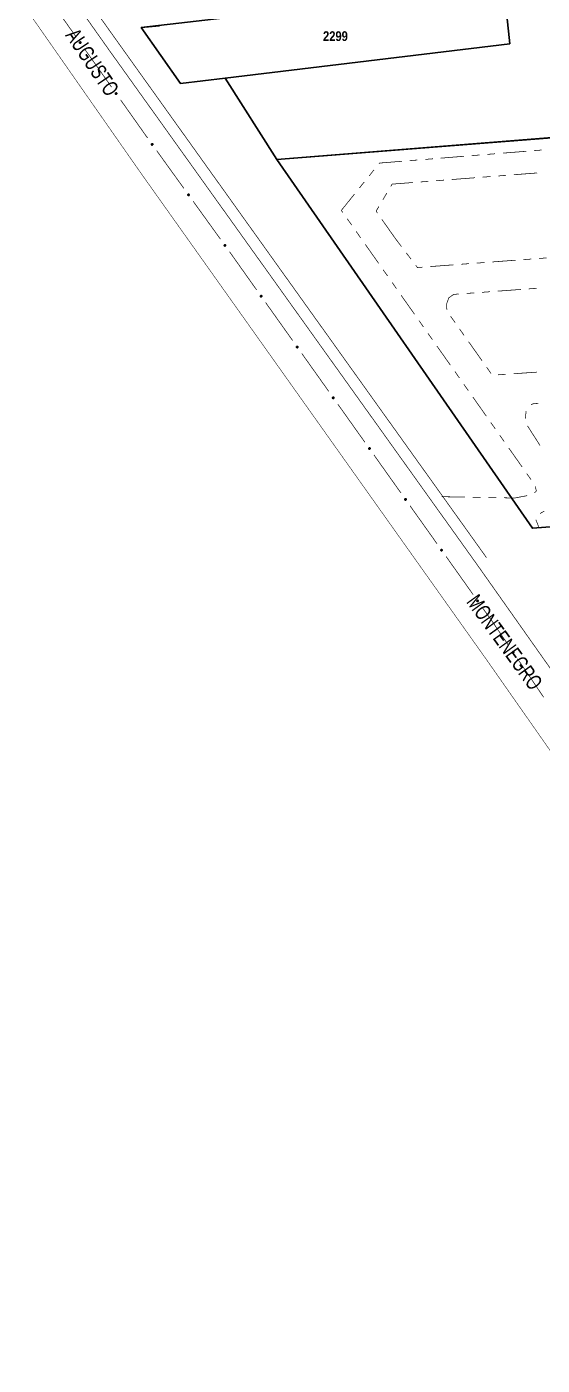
# Model space of a CAD drawing. Extents: x 204834 to 208707, y 4853033 to 4855981.
# Drawn here: x 205030.4 to 205162.7, y 4854319 to 4854662.8 of the extents above; entities that cross this region are included whole.
import ezdxf
from ezdxf.enums import TextEntityAlignment as Align

# ---------------------------------------------------------------- set-up
doc = ezdxf.new("R2010")
doc.units = 0
doc.header["$LTSCALE"] = 1.5
doc.header["$MEASUREMENT"] = 0
doc.linetypes.add('PHANTOMX2', pattern=[5, 2.5, -0.5, 0.5, -0.5, 0.5, -0.5])
doc.linetypes.add('TRACO_25', pattern=[8, 3, -1, 1, -1, 1, -1])
for name, color, linetype in [('CD-MALHA-LOTES', 40, 'CONTINUOUS'), ('LM-LIM-SETOR-FISCAL', 7, 'CONTINUOUS'), ('RU-QUADRAS', 6, 'CONTINUOUS'), ('SV-EIXO-ROD-ESTR', 7, 'CONTINUOUS'), ('SV-FX-DOM-EST', 20, 'CONTINUOUS'), ('SV-ROD-ESTADUAIS', 20, 'CONTINUOUS'), ('SV-RUA-NAO-PAV-S-GUIA-C-GUIA', 7, 'PHANTOMX2'), ('SV-TXT-ROD-EST', 20, 'CONTINUOUS'), ('Th_NmrPort', 7, 'CONTINUOUS')]:
    doc.layers.add(name, color=color, linetype=linetype)
doc.styles.add('ARIAL', font='ARIAL.TTF')
doc.styles.get("Standard").update_dxf_attribs({"font": 'swisscbo.ttf'})
doc.linetypes.add('Limite', pattern='A,20,-3,[130,ltypeshp.shx,S=6.35,R=0,X=0,Y=0],-3,20', length=46)

msp = doc.modelspace()

# ---------------------------------------------------------------- linework, layer by layer
at = {"layer": 'CD-MALHA-LOTES', "linetype": 'Continuous', "flags": 128}
for points in [[(205152.79, 4854673.06), (205154.38, 4854658.42)], [(205059.8, 4854662.58), (205064.46, 4854663.04)], [(205069.84, 4854648.26), (205059.8, 4854662.58)], [(205154.38, 4854658.42), (205081.29, 4854649.58)], [(205081.29, 4854649.58), (205069.84, 4854648.26)], [(205094.55, 4854628.75), (205081.29, 4854649.58)], [(205094.55, 4854628.75), (205371.77, 4854650.87)], [(205160.18, 4854534), (205094.55, 4854628.75)], [(205383.1, 4854550.83), (205160.18, 4854534)]]:
    msp.add_lwpolyline(points, dxfattribs=at)
at = {"layer": 'LM-LIM-SETOR-FISCAL', "linetype": 'Limite', "ltscale": 0.1, "const_width": 0.13, "flags": 128}
msp.add_lwpolyline([(208132.13, 4853213.19), (208114.89, 4853209.76), (208079.6, 4853197.34), (208051.55, 4853180.72), (208025.58, 4853147.48), (208008.96, 4853121.51), (207990.27, 4853095.54), (207977.18, 4853074.27), (207977.18, 4853074.27), (207977.25, 4853074.22), (207977.18, 4853074.27), (207956.1, 4853085.93), (207945.82, 4853090.68), (207936.07, 4853099.64), (207925.79, 4853113.08), (207912.87, 4853122.04), (207901.27, 4853129.42), (207885.99, 4853134.43), (207866.22, 4853130.48), (207857.06, 4853117.3), (207855.74, 4853109.65), (207854.29, 4853104.12), (207849.81, 4853098.58), (207843.48, 4853094.63), (207832.35, 4853091.47), (207826.81, 4853088.04), (207822.46, 4853090.02), (207820.49, 4853094.5), (207817.85, 4853098.72), (207811.26, 4853102.27), (207805.07, 4853103.59), (207799.14, 4853104.38), (207790.7, 4853104.38), (207787.01, 4853100.03), (207786.62, 4853093.31), (207788.2, 4853087.12), (207790.57, 4853079.61), (207790.97, 4853071.24), (207790.84, 4853064.52), (207788.33, 4853057.66), (207782.8, 4853050.28), (207778.71, 4853047.25), (207773.44, 4853045.67), (207762.04, 4853043.3), (207754.13, 4853041.45), (207747.15, 4853035.92), (207736.87, 4853033.41), (207724.88, 4853033.81), (207719.34, 4853036.97), (207718.29, 4853046.46), (207718.15, 4853057.73), (207718.02, 4853064.06), (207716.7, 4853070.78), (207713.41, 4853075.39), (207708.27, 4853076.71), (207703.66, 4853075.26), (207699.7, 4853071.57), (207695.82, 4853066.3), (207691.07, 4853063.26), (207679.08, 4853063.26), (207668.54, 4853066.43), (207663.92, 4853071.17), (207660.23, 4853076.31), (207656.54, 4853081.71), (207653.12, 4853086.99), (207651.8, 4853094.76), (207650.35, 4853101.35), (207645.47, 4853108.07), (207638.75, 4853112.42), (207633.48, 4853114.13), (207625.51, 4853116.05), (207616.55, 4853118.55), (207607.72, 4853121.45), (207599.15, 4853123.03), (207589.26, 4853124.48), (207579.64, 4853122.9), (207567.98, 4853122.5), (207563.63, 4853123.29), (207559.41, 4853125.53), (207549.66, 4853131.07), (207540.31, 4853134.1), (207534.9, 4853135.16), (207526.34, 4853135.42), (207517.37, 4853134.63), (207509.86, 4853132.26), (207501.03, 4853132.12), (207496.16, 4853134.1), (207489.44, 4853138.19), (207485.09, 4853140.95), (207483.24, 4853145.3), (207433.38, 4853135.75), (207434.67, 4853127.72), (207426.82, 4853124.81), (207415.73, 4853122.98), (207396.77, 4853120.95), (207392.49, 4853119.11), (207387.47, 4853118.39), (207381.3, 4853117.24), (207376.56, 4853116.38), (207369.1, 4853115.23), (207357.97, 4853112.75), (207344.5, 4853111.15), (207333.42, 4853111.36), (207328.77, 4853111.37), (207320.7, 4853109.57), (207319.42, 4853105.86), (207317.92, 4853104.36), (207313.42, 4853103), (207306.84, 4853102), (207303.18, 4853099.75), (207300.74, 4853099.94), (207297.24, 4853101.27), (207294.36, 4853102.41), (207290.13, 4853102.41), (207285.91, 4853101.58), (207283.75, 4853100.66), (207281.89, 4853098.7), (207278.14, 4853097.67), (207267.11, 4853095.09), (207250.59, 4853091.4), (207242.24, 4853089.87), (207232.02, 4853089.01), (207225.74, 4853087.76), (207218.42, 4853086.81), (207208.78, 4853084.88), (207201.06, 4853083.36), (207192.55, 4853081.52), (207188.75, 4853080.47), (207183.81, 4853079.34), (207181.54, 4853078.81), (207178.97, 4853078.21), (207175.42, 4853077.24), (207161.51, 4853073.61), (207134.62, 4853067.5), (207121.18, 4853063.43), (207109.77, 4853060.98), (207083.02, 4853055.24), (207071.92, 4853053.66), (207063.04, 4853052.2), (207057.57, 4853051.22), (207048.59, 4853049.32), (207041.5, 4853047.9), (207028.02, 4853045.07), (207018.95, 4853043.22), (207009.04, 4853041.02), (207007.25, 4853052.87), (207006.42, 4853057.28), (207004.98, 4853065.92), (207003.06, 4853076.97), (207001.71, 4853082.51), (207000.15, 4853089.03), (206998.25, 4853095.75), (206995.98, 4853101.99), (206993.74, 4853107.81), (206987.39, 4853105.57), (206977.81, 4853100.47), (206967.6, 4853097.61), (206962.59, 4853093.58), (206958.92, 4853089.46), (206955.6, 4853082.5), (206950.01, 4853078.17), (206943.28, 4853074.5), (206936.66, 4853071.45), (206932.61, 4853069.6), (206929.01, 4853068.36), (206924.61, 4853067.87), (206920.58, 4853068.19), (206915.12, 4853068.72), (206902.95, 4853070.8), (206891.38, 4853067.85), (206880.4, 4853065.73), (206872.64, 4853064.04), (206858.24, 4853060.22), (206847.8, 4853057.54), (206840.17, 4853055.43), (206828.46, 4853052.32), (206822.53, 4853050.63), (206811.52, 4853047.66), (206803.01, 4853045.24), (206783.97, 4853039.27), (206779.35, 4853035.22), (206768.83, 4853039.64), (206726.11, 4853063.48), (206713.2, 4853068.45), (206676.44, 4853090.31), (206672.42, 4853095.9), (206668.43, 4853097.71), (206665.78, 4853098.35), (206614.27, 4853094.76), (206560.2, 4853092.06), (206527.07, 4853088.1), (206526.63, 4853090.28), (206436.89, 4853085.62), (206403.59, 4853083.9), (206378.69, 4853082.54), (206306.59, 4853077.18), (206281.43, 4853073.09), (206250.76, 4853068.13), (206249.32, 4853067.81), (206241.73, 4853106.06), (206174.74, 4853099.25), (206115.25, 4853096.39), (206097.24, 4853093.29), (206088.22, 4853093.5), (206047.56, 4853092.24), (205987.11, 4853086.63), (205973.22, 4853086.23), (205954.27, 4853084.91), (205875.14, 4853081.42), (205864.61, 4853080.53), (205796.33, 4853076.78), (205791.35, 4853076.88), (205760.46, 4853075.4), (205708.12, 4853073.2), (205697.96, 4853072.98), (205694.02, 4853072.84), (205648.48, 4853073.83), (205657.67, 4853139.89), (205663.09, 4853176.52), (205673.5, 4853240.08), (205679.81, 4853273), (205682.39, 4853291.1), (205686.45, 4853319.25), (205690.23, 4853344.16), (205693.06, 4853366.18), (205695.8, 4853385.06), (205698.77, 4853405.47), (205701.84, 4853427.15), (205703.38, 4853440.04), (205705.6, 4853461.25), (205707.13, 4853485.05), (205708.09, 4853504.93), (205707.25, 4853529.87), (205706.63, 4853547.82), (205704.33, 4853573.07), (205701.82, 4853593.22), (205697.65, 4853618.26), (205692.43, 4853645.81), (205685.96, 4853670.23), (205679.7, 4853691.73), (205670, 4853719.35), (205658.78, 4853745.51), (205610.54, 4853829.65), (205562.78, 4853902.04), (205476.94, 4854024.43), (205418.69, 4854109.18), (205356.81, 4854200.14), (205285.27, 4854304.56), (205232.63, 4854379.82), (205148.32, 4854500.33), (205059.6, 4854625.34), (204995.99, 4854716.47), (204934.98, 4854801.22), (204887.55, 4854871.19), (204871.08, 4854893.76), (204835.64, 4854946.28), (204834.25, 4854948.2), (204845.64, 4854959.83), (204876.75, 4854964.71), (204914.35, 4854970.84), (204996.87, 4854983.31), (205090.66, 4854997.71), (205105.98, 4854999.94), (205187.94, 4855012.05), (205245.94, 4855021.11), (205272.68, 4855025.85), (205289.82, 4855028.52), (205353.63, 4855038.1), (205379.87, 4855044.32), (205380.17, 4855053.59), (205399.55, 4855054.95), (205426.54, 4855056.03), (205437.99, 4855056.62), (205499.63, 4855060.67), (205539.31, 4855063.19), (205567.09, 4855064.98), (205582.41, 4855066.09), (205635.91, 4855070), (205692.95, 4855073.42), (205739.37, 4855076.32), (205755.85, 4855076.88), (205779.09, 4855078.91), (205796.39, 4855080.33), (205832.27, 4855082.2), (205855.36, 4855083.58), (205884.96, 4855084.97), (205904.85, 4855085.43), (205945.85, 4855088.06), (205975.45, 4855089.94), (205990.04, 4855090.61), (206010.45, 4855091.62), (206021.42, 4855091.93), (206022.38, 4855094.63), (206023.19, 4855099.07), (206023.73, 4855105.32), (206023.73, 4855114.57), (206023.61, 4855122.77), (206023.73, 4855128.91), (206023.31, 4855148.74), (206059.09, 4855155.08), (206090.43, 4855139.24), (206138.56, 4855111.07), (206178.75, 4855088.19), (206206.79, 4855072.52), (206222.46, 4855062.86), (206230.38, 4855057.64), (206237.19, 4855052.51), (206245.02, 4855046.96), (206277.61, 4855028.92), (206315.11, 4855009.06), (206322.43, 4855004.94), (206334.61, 4854998.15), (206344.05, 4854991.94), (206370.01, 4854978.16), (206377.13, 4854974.52), (206383.62, 4854970.88), (206391.86, 4854965.97), (206400.96, 4854960.99), (206409.67, 4854956.24), (206418.06, 4854951.81), (206428.03, 4854946.58), (206436.74, 4854941.99), (206446.39, 4854936.45), (206454.94, 4854931.86), (206463.33, 4854927.27), (206473.94, 4854921.41), (206483.44, 4854916.66), (206493.49, 4854911.28), (206502.2, 4854906.53), (206509.16, 4854902.73), (206517.55, 4854899.17), (206528.48, 4854896), (206549.69, 4854889.67), (206564.41, 4854883.97), (206567.2, 4854879.08), (206570.83, 4854883.26), (206576.05, 4854891.17), (206582.86, 4854902.57), (206588.24, 4854910.17), (206594.1, 4854919.67), (206601.38, 4854929.09), (206611.99, 4854937.95), (206625.76, 4854949.98), (206640.32, 4854965.18), (206646.34, 4854973.73), (206650.93, 4854980.7), (206656.31, 4854989.4), (206659.8, 4854993.84), (206666.37, 4855000.56), (206674.91, 4855008.32), (206682.51, 4855016.24), (206687.1, 4855021.3), (206689.8, 4855026.21), (206695.97, 4855035.87), (206702.46, 4855046.95), (206709.74, 4855060.01), (206715.44, 4855068.88), (206721.77, 4855075.21), (206727.79, 4855082.65), (206732.22, 4855088.66), (206736.5, 4855097.05), (206739.58, 4855106.79), (206740.85, 4855116.29), (206741.17, 4855125.63), (206741.64, 4855134.02), (206741.17, 4855142.09), (206742.12, 4855150.72), (206742.75, 4855160.06), (206742.43, 4855173.36), (206743.07, 4855183.81), (206745.76, 4855192.36), (206748.45, 4855197.74), (206758.11, 4855205.5), (206768.24, 4855208.82), (206775.2, 4855210.56), (206778.84, 4855212.3), (206783.44, 4855216.26), (206786.6, 4855221.64), (206789.29, 4855225.29), (206792.14, 4855229.4), (206795.63, 4855232.73), (206801.01, 4855234.47), (206808.45, 4855236.21), (206816.52, 4855237.63), (206822.22, 4855240.17), (206827.6, 4855242.54), (206831.4, 4855244.28), (206836.63, 4855244.44), (206839.95, 4855243.97), (206842.19, 4855243.65), (206845.62, 4855240.46), (206849.62, 4855235.99), (206854.58, 4855232.12), (206859.64, 4855229.78), (206864.76, 4855227.39), (206870.2, 4855225.04), (206874.73, 4855222.3), (206878.92, 4855219.29), (206882.98, 4855215.83), (206887.98, 4855212.7), (206893.95, 4855209.85), (206900.29, 4855207.85), (206907.15, 4855206.19), (206913.73, 4855205.04), (206920.81, 4855203.6), (206927.56, 4855201.94), (206933.6, 4855200.48), (206939.89, 4855199.17), (206945.67, 4855197.5), (206951.88, 4855196.77), (206955.65, 4855197.17), (206957.31, 4855197.34), (206961.86, 4855199.66), (206966.53, 4855198.43), (206972.05, 4855197.76), (206977.41, 4855196.39), (206983.23, 4855195.87), (206988.52, 4855195.58), (206994.38, 4855194.99), (206999.44, 4855194.4), (207005.61, 4855193.62), (207012.36, 4855193.6), (207017.57, 4855195.37), (207023.03, 4855199.41), (207027.73, 4855202.05), (207032.27, 4855204.91), (207036.83, 4855207.98), (207041.71, 4855210.66), (207047.65, 4855212.46), (207053.63, 4855214.05), (207060.03, 4855216.42), (207065.62, 4855219.18), (207071.3, 4855222.28), (207076, 4855226.44), (207079.82, 4855231.03), (207081.1, 4855236.76), (207082.6, 4855241.31), (207088.02, 4855243.94), (207090.58, 4855249.59), (207089.81, 4855256.18), (207088.3, 4855261.39), (207091.68, 4855264.78), (207096.44, 4855266.15), (207101.11, 4855269.63), (207105.02, 4855274.18), (207109.74, 4855275.56), (207115.56, 4855275.11), (207120.83, 4855274.22), (207125.84, 4855273.37), (207131.74, 4855271.63), (207137.13, 4855270.1), (207140.28, 4855270.08), (207149.52, 4855272.92), (207159.75, 4855279.15), (207168.21, 4855287.16), (207178.44, 4855293.84), (207190.46, 4855299.18), (207198.91, 4855306.29), (207210.48, 4855312.52), (207226.05, 4855320.31), (207238.96, 4855331.88), (207248.75, 4855350.57), (207250.97, 4855379.94), (207256.76, 4855404.86), (207263.43, 4855423.99), (207271.89, 4855446.69), (207282.57, 4855472.94), (207294.81, 4855494.97), (207326.84, 4855524.34), (207365.56, 4855558.16), (207387.07, 4855586.87), (207407.16, 4855615.16), (207422.96, 4855638.92), (207434.53, 4855666.07), (207438.09, 4855689.65), (207436.31, 4855734.15), (207437.65, 4855776.65), (207435.87, 4855804.68), (207437.2, 4855838.5), (207442.99, 4855862.09), (207450.11, 4855888.79), (207460.34, 4855908.81), (207484.89, 4855935.84), (207514.89, 4855951.47), (207555.87, 4855955.7), (207618.39, 4855944.29), (207657.68, 4855935.84), (207679.23, 4855930.77), (207701.08, 4855927.5), (207727.34, 4855933.29), (207757.59, 4855943.08), (207797.2, 4855948.42), (207840.36, 4855943.52), (207880.86, 4855931.06), (207908.47, 4855922.08), (207928.08, 4855916.75), (207978.98, 4855907.33), (207988.92, 4855905.77), (208022.36, 4855902.14), (208058.85, 4855901.25), (208090, 4855903.03), (208114.96, 4855908.68), (208130.68, 4855913.81), (208161.85, 4855928.41), (208188.89, 4855948.62), (208218.29, 4855981.06), (208246.45, 4855971.34), (208278.32, 4855947.49), (208315.9, 4855902.87), (208367.57, 4855812.45), (208407.49, 4855740.82), (208443.9, 4855682.11), (208501.44, 4855564.09), (208520.23, 4855513.59), (208554.28, 4855420.83), (208582.46, 4855346.85), (208608.3, 4855254.08), (208634.13, 4855164.83), (208662.31, 4855069.71), (208689.32, 4854981.64), (208696.37, 4854928.8), (208702.51, 4854871.1), (208702.64, 4854844.17), (208698.6, 4854815.34), (208685.17, 4854772.09), (208669.12, 4854736.78), (208666.53, 4854731.08), (208618.81, 4854675.16), (208569.26, 4854639.06), (208558.41, 4854631.16), (208530.44, 4854622.7), (208494.29, 4854611.78), (208442.09, 4854593.13), (208386.91, 4854561.82), (208367.53, 4854543.92), (208320.55, 4854507.76), (208301.91, 4854481.66), (208287, 4854448.85), (208272.08, 4854390.69), (208264.63, 4854342.97), (208264.41, 4854341.07), (208259.41, 4854296.74), (208259.41, 4854241.19), (208259.41, 4854191.98), (208256.43, 4854122.63), (208248.97, 4854065.96), (208232.56, 4854015.63), (208216.16, 4853966.42), (208198.26, 4853911.24), (208184.84, 4853872.46), (208177.39, 4853828.47), (208173.66, 4853792.31), (208166.95, 4853749.8), (208162.4, 4853719.3), (208164.42, 4853685.56), (208172.06, 4853630.34), (208197.55, 4853545.38), (208223.89, 4853510.55), (208245.13, 4853460.42), (208259.57, 4853406.68), (208260.42, 4853403.5), (208260.52, 4853398.64), (208261.27, 4853362.72), (208252.77, 4853293.05), (208222.19, 4853252.27), (208166.97, 4853226.79)], close=True, dxfattribs=at)
at = {"layer": 'RU-QUADRAS', "linetype": 'Continuous'}
msp.add_lwpolyline([(205346.53, 4854246.15), (205280.22, 4854363.61, 0.007344), (205177.7, 4854509.57), (205175.67, 4854533.79), (205408.99, 4854550.53), (205400.61, 4854652.83), (205094.55, 4854628.75), (205081.29, 4854649.58), (205069.84, 4854648.26), (205059.8, 4854662.58), (205322.79, 4854693.02), (205386.4, 4854699.58), (205386.47, 4854696.6), (205391.55, 4854697.28), (205391.22, 4854776.14), (205796.08, 4854803.23), (206032.08, 4854817.08)], format="xyb", dxfattribs=at)
msp.add_lwpolyline([(205094.55, 4854628.75), (205371.77, 4854650.87), (205383.1, 4854550.83), (205160.18, 4854534), (205094.55, 4854628.75)], close=True, dxfattribs=at)
at = {"layer": 'SV-EIXO-ROD-ESTR', "const_width": 0.18}
for points in [[(205042.94, 4854660.37), (205036.02, 4854670.17)], [(205052.17, 4854647.3), (205045.25, 4854657.1)], [(205061.1, 4854634.66), (205054.48, 4854644.03)], [(205061.41, 4854634.23), (205061.1, 4854634.66)], [(205070.75, 4854621.25), (205063.74, 4854630.99)], [(205080.1, 4854608.26), (205073.09, 4854618)], [(205089.38, 4854595.23), (205082.44, 4854605.02)], [(205098.65, 4854582.18), (205091.7, 4854591.97)], [(205107.91, 4854569.14), (205100.96, 4854578.92)], [(205117.17, 4854556.09), (205110.22, 4854565.88)], [(205126.43, 4854543.05), (205119.49, 4854552.83)], [(205135.7, 4854530), (205128.75, 4854539.78)], [(205144.96, 4854516.95), (205138.01, 4854526.74)], [(205149.98, 4854509.88), (205147.27, 4854513.69)], [(205150.16, 4854509.61), (205149.98, 4854509.88)], [(205154.09, 4854503.82), (205150.16, 4854509.61)], [(205163.06, 4854490.57), (205156.33, 4854500.5)]]:
    msp.add_lwpolyline(points, dxfattribs=at)
at = {"layer": 'SV-EIXO-ROD-ESTR'}
for points in [[(205044.09, 4854658.56), (205044.04, 4854658.56), (205044, 4854658.58), (205043.97, 4854658.6), (205043.95, 4854658.63), (205043.93, 4854658.66), (205043.92, 4854658.7), (205043.92, 4854658.74), (205043.92, 4854658.79), (205043.94, 4854658.82), (205043.97, 4854658.85), (205043.99, 4854658.88), (205044.02, 4854658.89), (205044.06, 4854658.91), (205044.1, 4854658.91), (205044.15, 4854658.9), (205044.19, 4854658.88), (205044.22, 4854658.86), (205044.24, 4854658.83), (205044.26, 4854658.8), (205044.27, 4854658.77), (205044.27, 4854658.73), (205044.26, 4854658.68), (205044.25, 4854658.64), (205044.22, 4854658.61), (205044.2, 4854658.59), (205044.17, 4854658.57), (205044.13, 4854658.56), (205044.09, 4854658.56)], [(205053.32, 4854645.49), (205053.27, 4854645.49), (205053.23, 4854645.51), (205053.2, 4854645.53), (205053.18, 4854645.56), (205053.16, 4854645.59), (205053.15, 4854645.63), (205053.15, 4854645.67), (205053.15, 4854645.72), (205053.17, 4854645.76), (205053.2, 4854645.79), (205053.22, 4854645.81), (205053.25, 4854645.83), (205053.29, 4854645.84), (205053.33, 4854645.84), (205053.38, 4854645.83), (205053.42, 4854645.82), (205053.45, 4854645.79), (205053.47, 4854645.76), (205053.49, 4854645.73), (205053.5, 4854645.7), (205053.5, 4854645.66), (205053.49, 4854645.61), (205053.48, 4854645.57), (205053.45, 4854645.54), (205053.43, 4854645.52), (205053.4, 4854645.5), (205053.36, 4854645.49), (205053.32, 4854645.49)], [(205062.57, 4854632.43), (205062.52, 4854632.44), (205062.48, 4854632.45), (205062.45, 4854632.48), (205062.43, 4854632.5), (205062.41, 4854632.53), (205062.4, 4854632.57), (205062.4, 4854632.61), (205062.4, 4854632.66), (205062.42, 4854632.7), (205062.44, 4854632.73), (205062.47, 4854632.75), (205062.5, 4854632.77), (205062.54, 4854632.78), (205062.58, 4854632.78), (205062.63, 4854632.78), (205062.67, 4854632.76), (205062.69, 4854632.74), (205062.72, 4854632.71), (205062.74, 4854632.68), (205062.75, 4854632.64), (205062.75, 4854632.6), (205062.74, 4854632.55), (205062.73, 4854632.52), (205062.7, 4854632.49), (205062.68, 4854632.46), (205062.65, 4854632.45), (205062.61, 4854632.43), (205062.57, 4854632.43)], [(205071.92, 4854619.45), (205071.87, 4854619.45), (205071.83, 4854619.47), (205071.8, 4854619.49), (205071.78, 4854619.52), (205071.76, 4854619.55), (205071.75, 4854619.58), (205071.74, 4854619.63), (205071.75, 4854619.67), (205071.77, 4854619.71), (205071.79, 4854619.74), (205071.82, 4854619.77), (205071.85, 4854619.78), (205071.88, 4854619.8), (205071.93, 4854619.8), (205071.97, 4854619.79), (205072.01, 4854619.78), (205072.04, 4854619.75), (205072.07, 4854619.72), (205072.08, 4854619.69), (205072.09, 4854619.66), (205072.1, 4854619.62), (205072.09, 4854619.57), (205072.07, 4854619.53), (205072.05, 4854619.5), (205072.02, 4854619.48), (205071.99, 4854619.46), (205071.96, 4854619.45), (205071.92, 4854619.45)], [(205081.27, 4854606.46), (205081.22, 4854606.47), (205081.18, 4854606.48), (205081.15, 4854606.51), (205081.13, 4854606.53), (205081.11, 4854606.56), (205081.1, 4854606.6), (205081.09, 4854606.64), (205081.1, 4854606.69), (205081.12, 4854606.73), (205081.14, 4854606.76), (205081.17, 4854606.78), (205081.2, 4854606.8), (205081.23, 4854606.81), (205081.27, 4854606.81), (205081.32, 4854606.81), (205081.36, 4854606.79), (205081.39, 4854606.77), (205081.41, 4854606.74), (205081.43, 4854606.71), (205081.44, 4854606.68), (205081.45, 4854606.63), (205081.44, 4854606.59), (205081.42, 4854606.55), (205081.4, 4854606.52), (205081.37, 4854606.5), (205081.34, 4854606.48), (205081.31, 4854606.46), (205081.27, 4854606.46)], [(205090.53, 4854593.42), (205090.49, 4854593.43), (205090.45, 4854593.44), (205090.42, 4854593.47), (205090.4, 4854593.49), (205090.38, 4854593.52), (205090.37, 4854593.56), (205090.36, 4854593.6), (205090.37, 4854593.65), (205090.39, 4854593.69), (205090.41, 4854593.72), (205090.44, 4854593.74), (205090.47, 4854593.76), (205090.5, 4854593.77), (205090.54, 4854593.77), (205090.59, 4854593.76), (205090.63, 4854593.75), (205090.66, 4854593.73), (205090.68, 4854593.7), (205090.7, 4854593.67), (205090.71, 4854593.63), (205090.72, 4854593.59), (205090.71, 4854593.54), (205090.69, 4854593.5), (205090.67, 4854593.48), (205090.64, 4854593.45), (205090.61, 4854593.43), (205090.58, 4854593.42), (205090.53, 4854593.42)], [(205099.8, 4854580.37), (205099.75, 4854580.38), (205099.71, 4854580.4), (205099.68, 4854580.42), (205099.66, 4854580.45), (205099.64, 4854580.48), (205099.63, 4854580.51), (205099.62, 4854580.55), (205099.63, 4854580.6), (205099.65, 4854580.64), (205099.67, 4854580.67), (205099.7, 4854580.7), (205099.73, 4854580.71), (205099.77, 4854580.72), (205099.81, 4854580.73), (205099.86, 4854580.72), (205099.9, 4854580.7), (205099.92, 4854580.68), (205099.95, 4854580.65), (205099.96, 4854580.62), (205099.98, 4854580.59), (205099.98, 4854580.54), (205099.97, 4854580.5), (205099.95, 4854580.46), (205099.93, 4854580.43), (205099.9, 4854580.41), (205099.87, 4854580.39), (205099.84, 4854580.38), (205099.8, 4854580.37)], [(205109.06, 4854567.33), (205109.01, 4854567.33), (205108.97, 4854567.35), (205108.94, 4854567.37), (205108.92, 4854567.4), (205108.9, 4854567.43), (205108.89, 4854567.47), (205108.89, 4854567.51), (205108.89, 4854567.56), (205108.91, 4854567.6), (205108.94, 4854567.63), (205108.96, 4854567.65), (205108.99, 4854567.67), (205109.03, 4854567.68), (205109.07, 4854567.68), (205109.12, 4854567.67), (205109.16, 4854567.66), (205109.19, 4854567.63), (205109.21, 4854567.61), (205109.23, 4854567.57), (205109.24, 4854567.54), (205109.24, 4854567.5), (205109.23, 4854567.45), (205109.22, 4854567.41), (205109.19, 4854567.38), (205109.17, 4854567.36), (205109.14, 4854567.34), (205109.1, 4854567.33), (205109.06, 4854567.33)], [(205118.32, 4854554.28), (205118.27, 4854554.29), (205118.23, 4854554.3), (205118.2, 4854554.33), (205118.18, 4854554.35), (205118.17, 4854554.39), (205118.15, 4854554.42), (205118.15, 4854554.46), (205118.16, 4854554.51), (205118.18, 4854554.55), (205118.2, 4854554.58), (205118.22, 4854554.6), (205118.25, 4854554.62), (205118.29, 4854554.63), (205118.33, 4854554.63), (205118.38, 4854554.63), (205118.42, 4854554.61), (205118.45, 4854554.59), (205118.47, 4854554.56), (205118.49, 4854554.53), (205118.5, 4854554.49), (205118.5, 4854554.45), (205118.5, 4854554.4), (205118.48, 4854554.36), (205118.46, 4854554.34), (205118.43, 4854554.31), (205118.4, 4854554.3), (205118.36, 4854554.28), (205118.32, 4854554.28)], [(205127.58, 4854541.23), (205127.54, 4854541.24), (205127.5, 4854541.26), (205127.47, 4854541.28), (205127.45, 4854541.31), (205127.43, 4854541.34), (205127.42, 4854541.37), (205127.41, 4854541.41), (205127.42, 4854541.46), (205127.44, 4854541.5), (205127.46, 4854541.53), (205127.49, 4854541.56), (205127.52, 4854541.57), (205127.55, 4854541.58), (205127.6, 4854541.59), (205127.64, 4854541.58), (205127.68, 4854541.56), (205127.71, 4854541.54), (205127.73, 4854541.51), (205127.75, 4854541.48), (205127.76, 4854541.45), (205127.77, 4854541.41), (205127.76, 4854541.36), (205127.74, 4854541.32), (205127.72, 4854541.29), (205127.69, 4854541.27), (205127.66, 4854541.25), (205127.63, 4854541.24), (205127.58, 4854541.23)], [(205136.85, 4854528.19), (205136.8, 4854528.2), (205136.76, 4854528.21), (205136.73, 4854528.24), (205136.71, 4854528.26), (205136.69, 4854528.29), (205136.68, 4854528.33), (205136.67, 4854528.37), (205136.68, 4854528.42), (205136.7, 4854528.46), (205136.72, 4854528.49), (205136.75, 4854528.51), (205136.78, 4854528.53), (205136.82, 4854528.54), (205136.86, 4854528.54), (205136.91, 4854528.53), (205136.95, 4854528.52), (205136.97, 4854528.49), (205137, 4854528.47), (205137.01, 4854528.43), (205137.03, 4854528.4), (205137.03, 4854528.36), (205137.02, 4854528.31), (205137, 4854528.27), (205136.98, 4854528.24), (205136.95, 4854528.22), (205136.92, 4854528.2), (205136.89, 4854528.19), (205136.85, 4854528.19)], [(205146.11, 4854515.14), (205146.06, 4854515.15), (205146.02, 4854515.17), (205145.99, 4854515.19), (205145.97, 4854515.22), (205145.95, 4854515.25), (205145.94, 4854515.28), (205145.94, 4854515.32), (205145.94, 4854515.37), (205145.96, 4854515.41), (205145.99, 4854515.44), (205146.01, 4854515.46), (205146.04, 4854515.48), (205146.08, 4854515.49), (205146.12, 4854515.5), (205146.17, 4854515.49), (205146.21, 4854515.47), (205146.24, 4854515.45), (205146.26, 4854515.42), (205146.28, 4854515.39), (205146.29, 4854515.35), (205146.29, 4854515.31), (205146.28, 4854515.26), (205146.27, 4854515.23), (205146.24, 4854515.2), (205146.22, 4854515.18), (205146.19, 4854515.16), (205146.15, 4854515.14), (205146.11, 4854515.14)], [(205155.2, 4854501.98), (205155.15, 4854501.99), (205155.11, 4854502), (205155.08, 4854502.03), (205155.06, 4854502.06), (205155.05, 4854502.09), (205155.03, 4854502.12), (205155.03, 4854502.16), (205155.04, 4854502.21), (205155.06, 4854502.25), (205155.08, 4854502.28), (205155.11, 4854502.3), (205155.14, 4854502.32), (205155.18, 4854502.33), (205155.22, 4854502.33), (205155.27, 4854502.32), (205155.3, 4854502.31), (205155.33, 4854502.28), (205155.35, 4854502.25), (205155.37, 4854502.22), (205155.38, 4854502.19), (205155.39, 4854502.15), (205155.38, 4854502.1), (205155.36, 4854502.06), (205155.34, 4854502.03), (205155.31, 4854502.01), (205155.28, 4854501.99), (205155.24, 4854501.98), (205155.2, 4854501.98)]]:
    msp.add_lwpolyline(points, close=True, dxfattribs=at)
for points in [[(205044.13, 4854658.56), (205043.92, 4854658.79)], [(205044.11, 4854658.56), (205043.92, 4854658.76)], [(205044.09, 4854658.56), (205043.92, 4854658.74)], [(205044.06, 4854658.56), (205043.92, 4854658.71)], [(205044.04, 4854658.56), (205043.92, 4854658.7)], [(205044.02, 4854658.57), (205043.93, 4854658.67)], [(205044, 4854658.58), (205043.93, 4854658.66)], [(205044.17, 4854658.57), (205043.94, 4854658.82)], [(205044.15, 4854658.57), (205043.94, 4854658.8)], [(205044.18, 4854658.58), (205043.96, 4854658.83)], [(205044.2, 4854658.59), (205043.97, 4854658.85)], [(205044.21, 4854658.6), (205043.98, 4854658.87)], [(205044.22, 4854658.61), (205043.99, 4854658.88)], [(205044.23, 4854658.63), (205044.01, 4854658.88)], [(205044.25, 4854658.64), (205044.02, 4854658.89)], [(205044.25, 4854658.66), (205044.04, 4854658.9)], [(205044.26, 4854658.68), (205044.06, 4854658.91)], [(205044.26, 4854658.7), (205044.08, 4854658.91)], [(205044.27, 4854658.73), (205044.1, 4854658.91)], [(205044.26, 4854658.75), (205044.13, 4854658.9)], [(205044.27, 4854658.77), (205044.15, 4854658.9)], [(205044.26, 4854658.79), (205044.17, 4854658.89)], [(205044.26, 4854658.8), (205044.19, 4854658.88)], [(205053.36, 4854645.49), (205053.15, 4854645.72)], [(205053.34, 4854645.49), (205053.15, 4854645.69)], [(205053.32, 4854645.49), (205053.15, 4854645.67)], [(205053.29, 4854645.49), (205053.15, 4854645.64)], [(205053.27, 4854645.49), (205053.15, 4854645.63)], [(205053.25, 4854645.5), (205053.16, 4854645.6)], [(205053.23, 4854645.51), (205053.16, 4854645.59)], [(205053.4, 4854645.5), (205053.17, 4854645.76)], [(205053.38, 4854645.5), (205053.17, 4854645.73)], [(205053.41, 4854645.51), (205053.19, 4854645.77)], [(205053.43, 4854645.52), (205053.2, 4854645.79)], [(205053.44, 4854645.53), (205053.21, 4854645.8)], [(205053.45, 4854645.54), (205053.22, 4854645.81)], [(205053.46, 4854645.56), (205053.24, 4854645.82)], [(205053.48, 4854645.57), (205053.25, 4854645.83)], [(205053.48, 4854645.59), (205053.27, 4854645.83)], [(205053.49, 4854645.61), (205053.29, 4854645.84)], [(205053.49, 4854645.64), (205053.31, 4854645.84)], [(205053.5, 4854645.66), (205053.33, 4854645.84)], [(205053.49, 4854645.68), (205053.36, 4854645.83)], [(205053.5, 4854645.7), (205053.38, 4854645.83)], [(205053.49, 4854645.72), (205053.4, 4854645.82)], [(205053.49, 4854645.73), (205053.42, 4854645.82)], [(205062.61, 4854632.43), (205062.4, 4854632.66)], [(205062.59, 4854632.43), (205062.4, 4854632.63)], [(205062.57, 4854632.43), (205062.4, 4854632.61)], [(205062.54, 4854632.44), (205062.4, 4854632.58)], [(205062.52, 4854632.44), (205062.4, 4854632.57)], [(205062.63, 4854632.44), (205062.41, 4854632.67)], [(205062.5, 4854632.45), (205062.41, 4854632.54)], [(205062.48, 4854632.45), (205062.41, 4854632.53)], [(205062.65, 4854632.45), (205062.42, 4854632.7)], [(205062.66, 4854632.46), (205062.43, 4854632.71)], [(205062.68, 4854632.46), (205062.44, 4854632.73)], [(205062.69, 4854632.48), (205062.46, 4854632.74)], [(205062.7, 4854632.49), (205062.47, 4854632.75)], [(205062.71, 4854632.5), (205062.49, 4854632.76)], [(205062.73, 4854632.52), (205062.5, 4854632.77)], [(205062.73, 4854632.54), (205062.52, 4854632.77)], [(205062.74, 4854632.55), (205062.54, 4854632.78)], [(205062.74, 4854632.58), (205062.56, 4854632.78)], [(205062.75, 4854632.6), (205062.58, 4854632.78)], [(205062.74, 4854632.63), (205062.61, 4854632.77)], [(205062.75, 4854632.64), (205062.63, 4854632.78)], [(205062.74, 4854632.66), (205062.65, 4854632.76)], [(205062.74, 4854632.68), (205062.67, 4854632.76)], [(205071.92, 4854619.45), (205071.74, 4854619.63)], [(205071.96, 4854619.45), (205071.75, 4854619.67)], [(205071.94, 4854619.45), (205071.75, 4854619.65)], [(205071.89, 4854619.45), (205071.75, 4854619.6)], [(205071.87, 4854619.45), (205071.75, 4854619.58)], [(205071.97, 4854619.46), (205071.76, 4854619.69)], [(205071.85, 4854619.46), (205071.76, 4854619.56)], [(205071.83, 4854619.47), (205071.76, 4854619.55)], [(205071.99, 4854619.46), (205071.77, 4854619.71)], [(205072.01, 4854619.47), (205071.78, 4854619.72)], [(205072.02, 4854619.48), (205071.79, 4854619.74)], [(205072.04, 4854619.49), (205071.81, 4854619.76)], [(205072.05, 4854619.5), (205071.82, 4854619.77)], [(205072.06, 4854619.52), (205071.84, 4854619.77)], [(205072.07, 4854619.53), (205071.85, 4854619.78)], [(205072.08, 4854619.55), (205071.87, 4854619.79)], [(205072.09, 4854619.57), (205071.88, 4854619.8)], [(205072.09, 4854619.6), (205071.91, 4854619.8)], [(205072.1, 4854619.62), (205071.93, 4854619.8)], [(205072.09, 4854619.64), (205071.96, 4854619.79)], [(205072.09, 4854619.66), (205071.97, 4854619.79)], [(205072.09, 4854619.68), (205072, 4854619.78)], [(205072.08, 4854619.69), (205072.01, 4854619.78)], [(205081.27, 4854606.46), (205081.09, 4854606.64)], [(205081.31, 4854606.46), (205081.1, 4854606.69)], [(205081.29, 4854606.46), (205081.1, 4854606.66)], [(205081.24, 4854606.47), (205081.1, 4854606.61)], [(205081.22, 4854606.47), (205081.1, 4854606.6)], [(205081.32, 4854606.47), (205081.11, 4854606.7)], [(205081.19, 4854606.48), (205081.11, 4854606.58)], [(205081.18, 4854606.48), (205081.11, 4854606.56)], [(205081.34, 4854606.48), (205081.12, 4854606.73)], [(205081.36, 4854606.49), (205081.13, 4854606.74)], [(205081.37, 4854606.5), (205081.14, 4854606.76)], [(205081.39, 4854606.51), (205081.16, 4854606.77)], [(205081.4, 4854606.52), (205081.17, 4854606.78)], [(205081.41, 4854606.53), (205081.18, 4854606.79)], [(205081.42, 4854606.55), (205081.2, 4854606.8)], [(205081.43, 4854606.57), (205081.22, 4854606.8)], [(205081.44, 4854606.59), (205081.23, 4854606.81)], [(205081.44, 4854606.61), (205081.26, 4854606.81)], [(205081.45, 4854606.63), (205081.27, 4854606.81)], [(205081.44, 4854606.66), (205081.3, 4854606.8)], [(205081.44, 4854606.68), (205081.32, 4854606.81)], [(205081.43, 4854606.7), (205081.35, 4854606.79)], [(205081.43, 4854606.71), (205081.36, 4854606.79)], [(205090.53, 4854593.42), (205090.36, 4854593.6)], [(205090.58, 4854593.42), (205090.37, 4854593.65)], [(205090.56, 4854593.42), (205090.37, 4854593.62)], [(205090.51, 4854593.42), (205090.37, 4854593.57)], [(205090.49, 4854593.43), (205090.37, 4854593.56)], [(205090.59, 4854593.43), (205090.38, 4854593.66)], [(205090.46, 4854593.44), (205090.38, 4854593.53)], [(205090.45, 4854593.44), (205090.38, 4854593.52)], [(205090.61, 4854593.43), (205090.39, 4854593.69)], [(205090.62, 4854593.45), (205090.4, 4854593.7)], [(205090.64, 4854593.45), (205090.41, 4854593.72)], [(205090.65, 4854593.47), (205090.43, 4854593.73)], [(205090.67, 4854593.48), (205090.44, 4854593.74)], [(205090.68, 4854593.49), (205090.45, 4854593.75)], [(205090.69, 4854593.5), (205090.47, 4854593.76)], [(205090.7, 4854593.53), (205090.49, 4854593.76)], [(205090.71, 4854593.54), (205090.5, 4854593.77)], [(205090.71, 4854593.57), (205090.53, 4854593.77)], [(205090.72, 4854593.59), (205090.54, 4854593.77)], [(205090.71, 4854593.61), (205090.57, 4854593.76)], [(205090.71, 4854593.63), (205090.59, 4854593.76)], [(205090.7, 4854593.65), (205090.62, 4854593.75)], [(205090.7, 4854593.67), (205090.63, 4854593.75)], [(205099.8, 4854580.37), (205099.62, 4854580.55)], [(205099.84, 4854580.38), (205099.63, 4854580.6)], [(205099.82, 4854580.38), (205099.63, 4854580.58)], [(205099.77, 4854580.38), (205099.63, 4854580.53)], [(205099.75, 4854580.38), (205099.63, 4854580.51)], [(205099.85, 4854580.39), (205099.64, 4854580.62)], [(205099.73, 4854580.39), (205099.64, 4854580.49)], [(205099.71, 4854580.4), (205099.64, 4854580.48)], [(205099.87, 4854580.39), (205099.65, 4854580.64)], [(205099.89, 4854580.4), (205099.66, 4854580.65)], [(205099.9, 4854580.41), (205099.67, 4854580.67)], [(205099.92, 4854580.42), (205099.69, 4854580.68)], [(205099.93, 4854580.43), (205099.7, 4854580.7)], [(205099.94, 4854580.45), (205099.72, 4854580.7)], [(205099.95, 4854580.46), (205099.73, 4854580.71)], [(205099.96, 4854580.48), (205099.75, 4854580.71)], [(205099.97, 4854580.5), (205099.77, 4854580.72)], [(205099.97, 4854580.52), (205099.79, 4854580.72)], [(205099.98, 4854580.54), (205099.81, 4854580.73)], [(205099.97, 4854580.57), (205099.84, 4854580.72)], [(205099.98, 4854580.59), (205099.86, 4854580.72)], [(205099.97, 4854580.61), (205099.88, 4854580.71)], [(205099.96, 4854580.62), (205099.9, 4854580.7)], [(205109.1, 4854567.33), (205108.89, 4854567.56)], [(205109.08, 4854567.33), (205108.89, 4854567.53)], [(205109.06, 4854567.33), (205108.89, 4854567.51)], [(205109.03, 4854567.33), (205108.89, 4854567.48)], [(205109.01, 4854567.33), (205108.89, 4854567.47)], [(205108.99, 4854567.34), (205108.9, 4854567.44)], [(205108.97, 4854567.35), (205108.9, 4854567.43)], [(205109.14, 4854567.34), (205108.91, 4854567.6)], [(205109.12, 4854567.34), (205108.91, 4854567.57)], [(205109.15, 4854567.35), (205108.93, 4854567.61)], [(205109.17, 4854567.36), (205108.94, 4854567.63)], [(205109.18, 4854567.37), (205108.95, 4854567.64)], [(205109.19, 4854567.38), (205108.96, 4854567.65)], [(205109.2, 4854567.4), (205108.98, 4854567.66)], [(205109.22, 4854567.41), (205108.99, 4854567.67)], [(205109.22, 4854567.43), (205109.01, 4854567.67)], [(205109.23, 4854567.45), (205109.03, 4854567.68)], [(205109.23, 4854567.48), (205109.05, 4854567.68)], [(205109.24, 4854567.5), (205109.07, 4854567.68)], [(205109.23, 4854567.52), (205109.1, 4854567.67)], [(205109.24, 4854567.54), (205109.12, 4854567.67)], [(205109.23, 4854567.56), (205109.14, 4854567.66)], [(205109.23, 4854567.57), (205109.16, 4854567.66)], [(205118.32, 4854554.28), (205118.15, 4854554.46)], [(205118.27, 4854554.29), (205118.15, 4854554.42)], [(205118.36, 4854554.28), (205118.16, 4854554.51)], [(205118.34, 4854554.28), (205118.16, 4854554.48)], [(205118.3, 4854554.29), (205118.16, 4854554.43)], [(205118.38, 4854554.29), (205118.17, 4854554.53)], [(205118.25, 4854554.3), (205118.17, 4854554.4)], [(205118.23, 4854554.3), (205118.17, 4854554.39)], [(205118.4, 4854554.3), (205118.18, 4854554.55)], [(205118.41, 4854554.31), (205118.19, 4854554.56)], [(205118.43, 4854554.31), (205118.2, 4854554.58)], [(205118.44, 4854554.33), (205118.21, 4854554.59)], [(205118.46, 4854554.34), (205118.22, 4854554.6)], [(205118.47, 4854554.35), (205118.24, 4854554.61)], [(205118.48, 4854554.36), (205118.25, 4854554.62)], [(205118.49, 4854554.39), (205118.28, 4854554.62)], [(205118.5, 4854554.4), (205118.29, 4854554.63)], [(205118.5, 4854554.43), (205118.31, 4854554.63)], [(205118.5, 4854554.45), (205118.33, 4854554.63)], [(205118.5, 4854554.48), (205118.36, 4854554.62)], [(205118.5, 4854554.49), (205118.38, 4854554.63)], [(205118.49, 4854554.51), (205118.4, 4854554.61)], [(205118.49, 4854554.53), (205118.42, 4854554.61)], [(205127.58, 4854541.23), (205127.41, 4854541.41)], [(205127.63, 4854541.24), (205127.42, 4854541.46)], [(205127.61, 4854541.24), (205127.42, 4854541.44)], [(205127.56, 4854541.24), (205127.42, 4854541.39)], [(205127.54, 4854541.24), (205127.42, 4854541.37)], [(205127.64, 4854541.25), (205127.43, 4854541.48)], [(205127.51, 4854541.25), (205127.43, 4854541.35)], [(205127.5, 4854541.26), (205127.43, 4854541.34)], [(205127.66, 4854541.25), (205127.44, 4854541.5)], [(205127.67, 4854541.26), (205127.45, 4854541.51)], [(205127.69, 4854541.27), (205127.46, 4854541.53)], [(205127.7, 4854541.28), (205127.48, 4854541.54)], [(205127.72, 4854541.29), (205127.49, 4854541.56)], [(205127.73, 4854541.31), (205127.5, 4854541.56)], [(205127.74, 4854541.32), (205127.52, 4854541.57)], [(205127.75, 4854541.34), (205127.54, 4854541.58)], [(205127.76, 4854541.36), (205127.55, 4854541.58)], [(205127.76, 4854541.38), (205127.58, 4854541.58)], [(205127.77, 4854541.41), (205127.6, 4854541.59)], [(205127.76, 4854541.43), (205127.62, 4854541.58)], [(205127.76, 4854541.45), (205127.64, 4854541.58)], [(205127.75, 4854541.47), (205127.67, 4854541.57)], [(205127.75, 4854541.48), (205127.68, 4854541.56)], [(205136.85, 4854528.19), (205136.67, 4854528.37)], [(205136.89, 4854528.19), (205136.68, 4854528.42)], [(205136.87, 4854528.19), (205136.68, 4854528.39)], [(205136.82, 4854528.19), (205136.68, 4854528.34)], [(205136.8, 4854528.2), (205136.68, 4854528.33)], [(205136.9, 4854528.2), (205136.69, 4854528.43)], [(205136.78, 4854528.2), (205136.69, 4854528.3)], [(205136.76, 4854528.21), (205136.69, 4854528.29)], [(205136.92, 4854528.2), (205136.7, 4854528.46)], [(205136.94, 4854528.21), (205136.71, 4854528.47)], [(205136.95, 4854528.22), (205136.72, 4854528.49)], [(205136.97, 4854528.23), (205136.74, 4854528.5)], [(205136.98, 4854528.24), (205136.75, 4854528.51)], [(205136.99, 4854528.26), (205136.77, 4854528.52)], [(205137, 4854528.27), (205136.78, 4854528.53)], [(205137.01, 4854528.29), (205136.8, 4854528.53)], [(205137.02, 4854528.31), (205136.82, 4854528.54)], [(205137.02, 4854528.34), (205136.84, 4854528.54)], [(205137.03, 4854528.36), (205136.86, 4854528.54)], [(205137.02, 4854528.38), (205136.89, 4854528.53)], [(205137.03, 4854528.4), (205136.91, 4854528.53)], [(205137.02, 4854528.42), (205136.93, 4854528.52)], [(205137.01, 4854528.43), (205136.95, 4854528.52)], [(205146.15, 4854515.14), (205145.94, 4854515.37)], [(205146.13, 4854515.14), (205145.94, 4854515.34)], [(205146.11, 4854515.14), (205145.94, 4854515.32)], [(205146.08, 4854515.15), (205145.94, 4854515.3)], [(205146.06, 4854515.15), (205145.94, 4854515.28)], [(205146.04, 4854515.16), (205145.95, 4854515.26)], [(205146.02, 4854515.17), (205145.95, 4854515.25)], [(205146.19, 4854515.16), (205145.96, 4854515.41)], [(205146.17, 4854515.15), (205145.96, 4854515.39)], [(205146.2, 4854515.17), (205145.98, 4854515.42)], [(205146.22, 4854515.18), (205145.99, 4854515.44)], [(205146.23, 4854515.19), (205146, 4854515.45)], [(205146.24, 4854515.2), (205146.01, 4854515.46)], [(205146.25, 4854515.21), (205146.03, 4854515.47)], [(205146.27, 4854515.23), (205146.04, 4854515.48)], [(205146.27, 4854515.25), (205146.06, 4854515.48)], [(205146.28, 4854515.26), (205146.08, 4854515.49)], [(205146.28, 4854515.29), (205146.1, 4854515.49)], [(205146.29, 4854515.31), (205146.12, 4854515.5)], [(205146.28, 4854515.34), (205146.15, 4854515.49)], [(205146.29, 4854515.35), (205146.17, 4854515.49)], [(205146.28, 4854515.37), (205146.19, 4854515.47)], [(205146.28, 4854515.39), (205146.21, 4854515.47)], [(205155.2, 4854501.98), (205155.03, 4854502.16)], [(205155.15, 4854501.99), (205155.03, 4854502.12)], [(205155.24, 4854501.98), (205155.04, 4854502.21)], [(205155.22, 4854501.98), (205155.04, 4854502.19)], [(205155.17, 4854501.98), (205155.04, 4854502.14)], [(205155.26, 4854501.99), (205155.05, 4854502.23)], [(205155.13, 4854502), (205155.05, 4854502.1)], [(205155.11, 4854502), (205155.05, 4854502.09)], [(205155.28, 4854501.99), (205155.06, 4854502.25)], [(205155.29, 4854502), (205155.07, 4854502.26)], [(205155.31, 4854502.01), (205155.08, 4854502.28)], [(205155.32, 4854502.02), (205155.1, 4854502.29)], [(205155.34, 4854502.03), (205155.11, 4854502.3)], [(205155.35, 4854502.05), (205155.13, 4854502.31)], [(205155.36, 4854502.06), (205155.14, 4854502.32)], [(205155.37, 4854502.08), (205155.16, 4854502.32)], [(205155.38, 4854502.1), (205155.18, 4854502.33)], [(205155.38, 4854502.12), (205155.2, 4854502.33)], [(205155.39, 4854502.15), (205155.22, 4854502.33)], [(205155.38, 4854502.17), (205155.25, 4854502.32)], [(205155.38, 4854502.19), (205155.27, 4854502.32)], [(205155.37, 4854502.21), (205155.29, 4854502.31)], [(205155.37, 4854502.22), (205155.3, 4854502.31)]]:
    msp.add_lwpolyline(points, dxfattribs=at)
at = {"layer": 'SV-FX-DOM-EST', "linetype": 'TRACO_25', "const_width": 0.18}
msp.add_lwpolyline([(205036.76, 4854682.78), (205053.97, 4854658.56), (205148.37, 4854526.46)], dxfattribs=at)
at = {"layer": 'SV-ROD-ESTADUAIS', "linetype": 'Continuous', "const_width": 0.18}
for points in [[(205145.93, 4854524.71), (205051.53, 4854656.82), (204965.25, 4854778.99), (204935.27, 4854823.88), (204918.23, 4854848.1), (204901.83, 4854871.19)], [(205212.52, 4854430.27), (205145.93, 4854524.71)]]:
    msp.add_lwpolyline(points, dxfattribs=at)
at = {"layer": 'SV-RUA-NAO-PAV-S-GUIA-C-GUIA', "const_width": 0.18}
for points in [[(205160.56, 4854630.99), (205162.55, 4854631.15)], [(205120.78, 4854627.62), (205120.92, 4854627.8)], [(205120.92, 4854627.8), (205126.67, 4854628.26)], [(205128.66, 4854628.42), (205130.66, 4854628.58)], [(205132.65, 4854628.74), (205134.64, 4854628.9)], [(205136.64, 4854629.06), (205142.62, 4854629.55)], [(205144.61, 4854629.71), (205146.61, 4854629.87)], [(205148.6, 4854630.03), (205150.59, 4854630.19)], [(205152.59, 4854630.35), (205158.57, 4854630.83)], [(205118.27, 4854624.5), (205119.52, 4854626.06)], [(205147.42, 4854624.18), (205149.42, 4854624.34)], [(205151.41, 4854624.49), (205153.41, 4854624.65)], [(205155.4, 4854624.8), (205161.38, 4854625.26)], [(205115.76, 4854621.39), (205117.01, 4854622.95)], [(205123.82, 4854621.82), (205124.16, 4854622.39)], [(205124.16, 4854622.39), (205129.48, 4854622.8)], [(205131.47, 4854622.95), (205133.47, 4854623.11)], [(205135.46, 4854623.26), (205137.45, 4854623.42)], [(205139.45, 4854623.57), (205145.43, 4854624.03)], [(205111.13, 4854615.64), (205114.5, 4854619.83)], [(205121.78, 4854618.37), (205122.8, 4854620.09)], [(205111.49, 4854615.13), (205111.13, 4854615.64)], [(205120.05, 4854615.44), (205120.77, 4854616.65)], [(205120.39, 4854614.96), (205120.05, 4854615.44)], [(205113.79, 4854611.86), (205112.64, 4854613.5)], [(205124.99, 4854608.41), (205121.54, 4854613.32)], [(205116.09, 4854608.59), (205114.94, 4854610.23)], [(205120.7, 4854602.05), (205117.24, 4854606.96)], [(205125.37, 4854607.91), (205124.99, 4854608.41)], [(205126.58, 4854606.32), (205125.37, 4854607.91)], [(205129, 4854603.14), (205127.79, 4854604.73)], [(205123, 4854598.78), (205121.85, 4854600.41)], [(205130.65, 4854600.97), (205130.21, 4854601.54)], [(205130.93, 4854600.99), (205130.65, 4854600.97)], [(205131.93, 4854601.06), (205130.93, 4854600.99)], [(205139.9, 4854601.66), (205133.92, 4854601.21)], [(205143.89, 4854601.96), (205141.9, 4854601.81)], [(205147.88, 4854602.25), (205145.89, 4854602.1)], [(205155.86, 4854602.85), (205149.88, 4854602.4)], [(205159.85, 4854603.14), (205157.85, 4854602.99)], [(205163.84, 4854603.44), (205161.84, 4854603.29)], [(205125.3, 4854595.51), (205124.15, 4854597.14)], [(205129.91, 4854588.97), (205126.45, 4854593.87)], [(205138.73, 4854593.21), (205138.32, 4854592.11)], [(205139.41, 4854593.68), (205138.73, 4854593.21)], [(205139.96, 4854594.07), (205139.41, 4854593.68)], [(205140.28, 4854594.09), (205139.96, 4854594.07)], [(205141.28, 4854594.17), (205140.28, 4854594.09)], [(205145.27, 4854594.46), (205143.27, 4854594.31)], [(205149.26, 4854594.75), (205147.26, 4854594.6)], [(205157.24, 4854595.34), (205151.25, 4854594.9)], [(205161.23, 4854595.63), (205159.23, 4854595.48)], [(205138.32, 4854592.11), (205138.12, 4854591.56)], [(205138.12, 4854591.56), (205138.21, 4854590.15)], [(205132.21, 4854585.7), (205131.06, 4854587.33)], [(205139.17, 4854588.44), (205140.33, 4854586.81)], [(205134.51, 4854582.42), (205133.36, 4854584.06)], [(205141.48, 4854585.18), (205142.63, 4854583.54)], [(205139.12, 4854575.88), (205135.66, 4854580.79)], [(205143.79, 4854581.91), (205147.25, 4854577.01)], [(205141.42, 4854572.61), (205140.27, 4854574.25)], [(205148.4, 4854575.37), (205149.56, 4854573.74)], [(205151.33, 4854573.4), (205153.32, 4854573.54)], [(205155.32, 4854573.68), (205161.3, 4854574.1)], [(205143.72, 4854569.34), (205142.57, 4854570.98)], [(205148.33, 4854562.8), (205144.87, 4854567.71)], [(205159.76, 4854565.71), (205159.79, 4854565.76)], [(205159.79, 4854565.76), (205160.42, 4854565.98)], [(205160.42, 4854565.98), (205161.69, 4854566.08)], [(205158.37, 4854562.12), (205158.45, 4854563.11)], [(205158.45, 4854563.11), (205158.53, 4854564.02)], [(205158.53, 4854564.02), (205158.59, 4854564.09)], [(205150.63, 4854559.53), (205149.48, 4854561.16)], [(205162.13, 4854555.24), (205158.9, 4854560.3)], [(205152.93, 4854556.26), (205151.78, 4854557.89)], [(205157.54, 4854549.72), (205154.08, 4854554.62)], [(205159.84, 4854546.44), (205158.69, 4854548.08)], [(205136.87, 4854542.1), (205142.87, 4854541.99)], [(205144.87, 4854541.96), (205146.87, 4854541.92)], [(205148.87, 4854541.89), (205150.87, 4854541.85)], [(205152.87, 4854541.82), (205154.87, 4854541.78)], [(205154.87, 4854541.78), (205155.67, 4854541.77)], [(205155.67, 4854541.77), (205158.81, 4854542.37)], [(205160.62, 4854543.09), (205161.2, 4854543.52)], [(205161.2, 4854543.52), (205160.87, 4854544.75)], [(205163.2, 4854538.39), (205162.11, 4854537.77)], [(205161.06, 4854536.17), (205161.79, 4854534.31)]]:
    msp.add_lwpolyline(points, dxfattribs=at)

# ---------------------------------------------------------------- texts
at = {"layer": 'SV-TXT-ROD-EST', "style": 'ARIAL', "width": 0.7}
for s, rotation, p in [('AUGUSTO', 304, (205040.17, 4854660.6)), ('MONTENEGRO', 306, (205143.07, 4854515.06))]:
    msp.add_text(s, height=4, rotation=rotation, dxfattribs=at).set_placement(p)
at = {"layer": 'Th_NmrPort', "color": 1}
msp.add_text('2299', height=2.5, dxfattribs=at).set_placement((205106.43, 4854660.4), align=Align.MIDDLE_LEFT)

doc.saveas('drawing.dxf')
